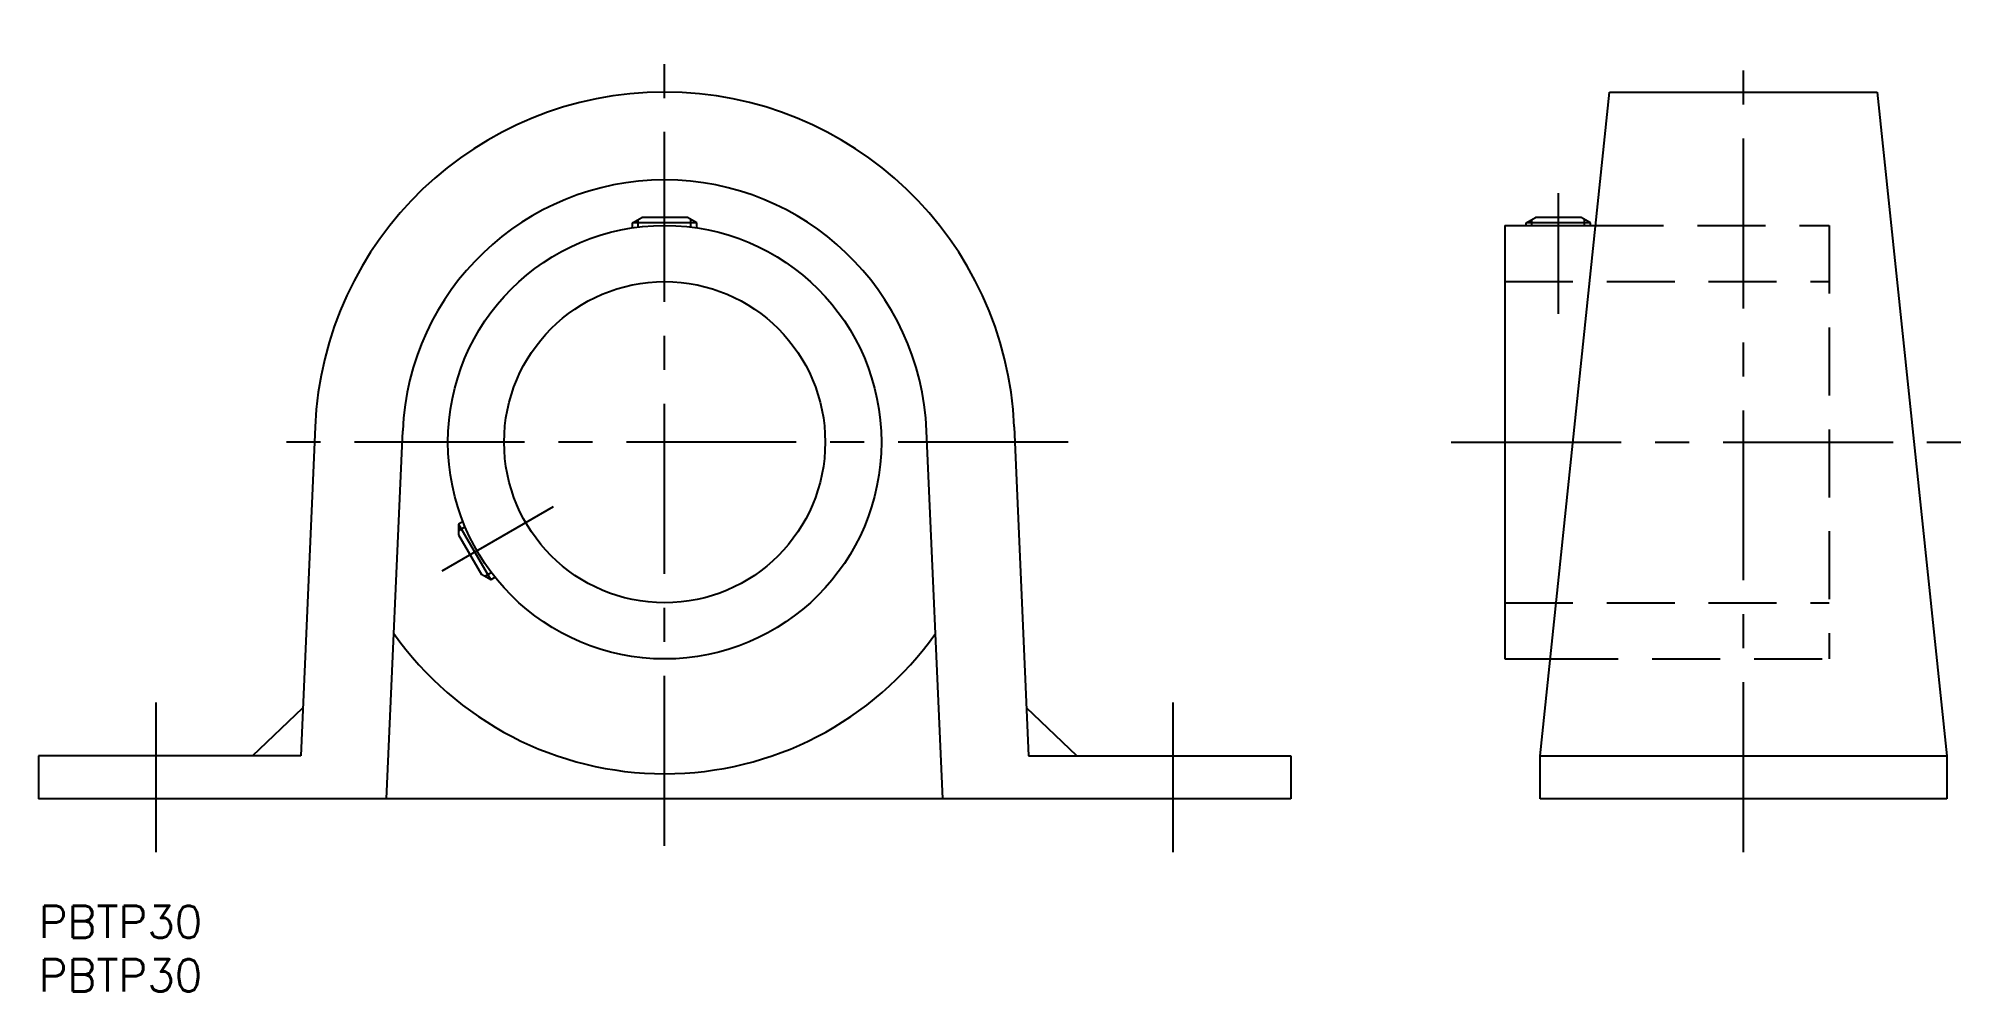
# Model space of a CAD drawing. Extents: x 0 to 180, y -8 to 81.
import ezdxf

# ---------------------------------------------------------------- set-up
doc = ezdxf.new("R2010")
doc.units = 0
doc.header["$LTSCALE"] = 0.5
doc.linetypes.add('CENTER', pattern=[50.8, 31.75, -6.35, 6.35, -6.35])
doc.linetypes.add('DASHED', pattern=[19.05, 12.7, -6.35])
for name, color, linetype in [('MSM_CENTER', 1, 'CENTER'), ('MSM_CONTINUOUS', 7, 'CONTINUOUS'), ('MSM_DASHED', 4, 'DASHED'), ('MSM_NARROW', 5, 'CONTINUOUS'), ('MSM_PART_NUMBER', 7, 'CONTINUOUS')]:
    doc.layers.add(name, color=color, linetype=linetype)
doc.styles.get("Standard").update_dxf_attribs({"font": 'txt.shx', "height": 3, "bigfont": 'bigfont.shx'})

# ---------------------------------------------------------------- blocks, each defined once
blk = doc.blocks.new('*U2')
at = {"layer": 'MSM_PART_NUMBER'}
blk.add_text('PBTP30', height=3, dxfattribs=at).set_placement((0, -3))
blk = doc.blocks.new('*U3')
at = {"layer": 'MSM_PART_NUMBER'}
blk.add_text('PBTP30', height=3, dxfattribs=at).set_placement((0, -8))

msp = doc.modelspace()

# ---------------------------------------------------------------- linework, layer by layer
at = {"layer": 'MSM_CENTER'}
for p, q in [((58.5, 5.6), (58.5, 81)), ((159.3, 5), (159.3, 81)), ((142, 66.55), (142, 55.3)), ((96.2, 43.3), (20.8, 43.3)), ((132, 43.3), (180.23, 43.3)), ((37.72, 31.3), (48.11, 37.3)), ((11, 5), (11, 19)), ((106, 5), (106, 19))]:
    msp.add_line(p, q, dxfattribs=at)
at = {"layer": 'MSM_CONTINUOUS'}
for p, q in [((140.3, 14), (146.8, 76)), ((146.8, 76), (171.8, 76)), ((171.8, 76), (178.3, 14)), ((55.5, 63.8), (56.37, 64.3)), ((55.5, 63.33), (55.5, 63.8)), ((61.5, 63.8), (55.5, 63.8)), ((60.63, 64.3), (56.37, 64.3)), ((61.5, 63.8), (60.63, 64.3)), ((61.5, 63.33), (61.5, 63.8)), ((137, 63.55), (145.49, 63.55)), ((137, 63.55), (137, 23.05)), ((139, 63.8), (139.87, 64.3)), ((139, 63.55), (139, 63.8)), ((145, 63.8), (139, 63.8)), ((144.13, 64.3), (139.87, 64.3)), ((145, 63.8), (144.13, 64.3)), ((145, 63.55), (145, 63.8)), ((25.83, 44.73), (24.49, 14)), ((32.52, 10), (34.02, 44.37)), ((84.48, 10), (82.98, 44.37)), ((91.17, 44.73), (92.51, 14)), ((39.66, 35.88), (39.25, 35.65)), ((39.25, 35.65), (39.25, 34.65)), ((39.25, 35.65), (42.25, 30.45)), ((39.25, 34.65), (41.38, 30.95)), ((42.25, 30.45), (41.38, 30.95)), ((42.66, 30.69), (42.25, 30.45)), ((137, 23.05), (141.25, 23.05)), ((19.99, 14), (24.69, 18.5)), ((97.01, 14), (92.31, 18.5)), ((0, 14), (0, 10)), ((24.49, 14), (0, 14)), ((92.51, 14), (117, 14)), ((117, 14), (117, 10)), ((140.3, 14), (178.3, 14)), ((140.3, 10), (140.3, 14)), ((178.3, 14), (178.3, 10)), ((117, 10), (0, 10)), ((178.3, 10), (140.3, 10))]:
    msp.add_line(p, q, dxfattribs=at)
for radius in [20.25, 15]:
    msp.add_circle((58.5, 43.3), radius, dxfattribs=at)
for centre, radius, start, end in [((58.5, 43.3), 32.7, 2.5, 177.5), ((58.5, 43.3), 24.5, 2.5, 177.5), ((58.5, 43.33), 31, 215.2885, 324.7115)]:
    msp.add_arc(centre, radius, start, end, dxfattribs=at)
at = {"layer": 'MSM_DASHED'}
for p, q in [((145.49, 63.55), (167.3, 63.55)), ((167.3, 63.55), (167.3, 23.05)), ((137, 58.3), (167.3, 58.3)), ((137, 28.3), (167.3, 28.3)), ((141.25, 23.05), (167.3, 23.05))]:
    msp.add_line(p, q, dxfattribs=at)
at = {"layer": 'MSM_NARROW'}
for p, q in [((56.04, 63.4), (56.04, 64.11)), ((60.96, 63.4), (60.96, 64.11)), ((139.54, 63.55), (139.54, 64.11)), ((144.46, 63.55), (144.46, 64.11)), ((39.86, 35.38), (39.25, 35.02)), ((42.32, 31.12), (41.7, 30.76))]:
    msp.add_line(p, q, dxfattribs=at)

# ---------------------------------------------------------------- block references
at = {"layer": 'MSM_CONTINUOUS'}
for name in ['*U2', '*U3']:
    msp.add_blockref(name, (0, 0), dxfattribs=at)

doc.saveas('drawing.dxf')
